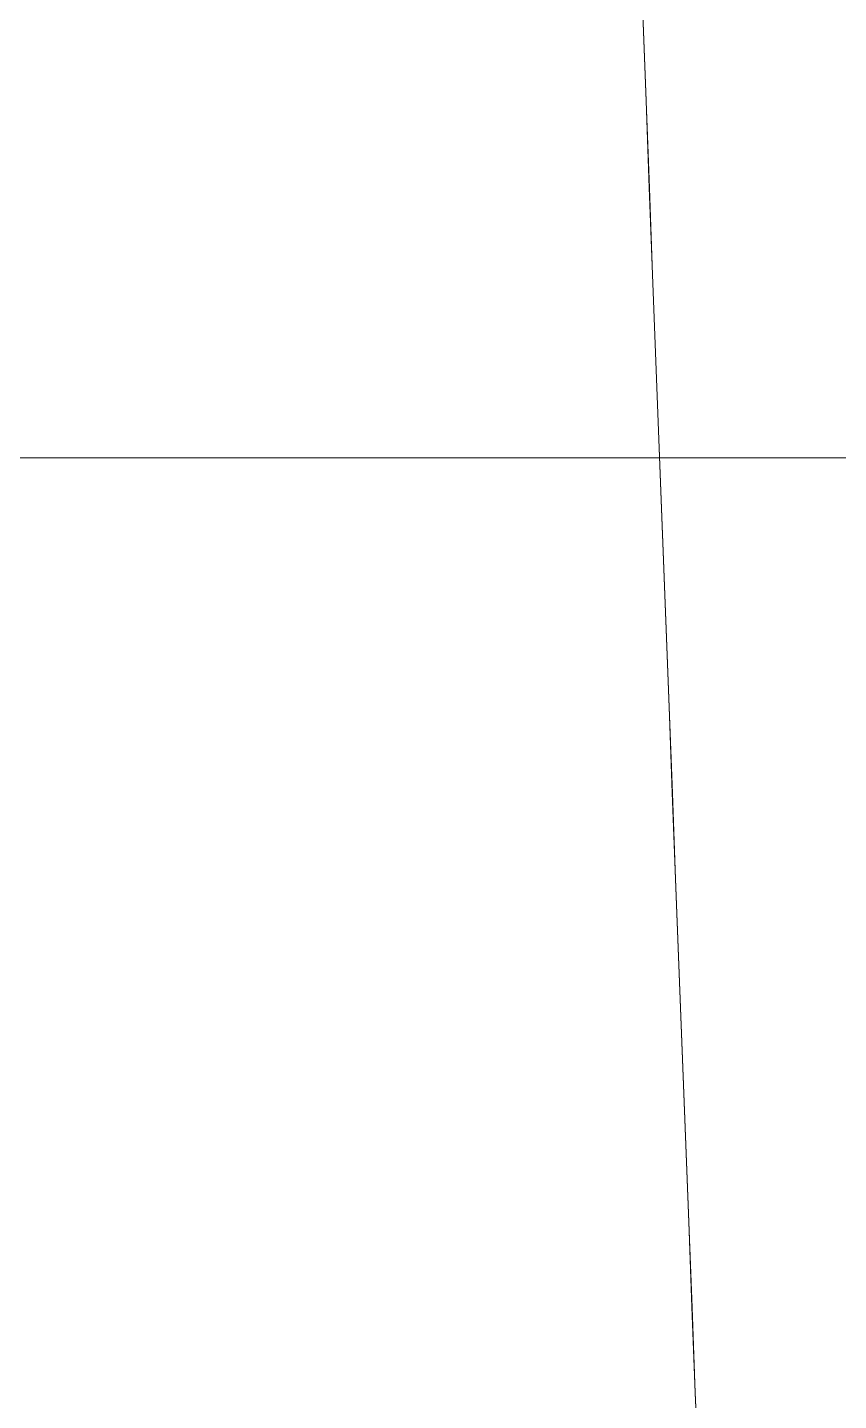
# Model space of a CAD drawing. Header units: millimetres. Extents: x 9384 to 10744, y 39991 to 40815.
# Drawn here: x 10068.306 to 10068.796, y 40167.438 to 40168.268 of the extents above; entities that cross this region are included whole.
import ezdxf

# ---------------------------------------------------------------- set-up
doc = ezdxf.new("R2010")
doc.units = ezdxf.units.MM
doc.linetypes.add('DASHED', pattern=[0])
doc.layers.add('PS', color=6, linetype='Continuous', lineweight=20)
doc.layers.add('PS_W', color=1, linetype='Continuous', lineweight=20)

msp = doc.modelspace()

# ---------------------------------------------------------------- linework, layer by layer
at = {"layer": 'PS', "color": 155, "linetype": 'DASHED', "lineweight": 5, "ltscale": 0.819311}
msp.add_open_spline([(10068.3253, 40184.59377), (10068.32786, 40181.43606), (10068.37164, 40178.53941), (10068.50023, 40173.19497), (10068.58504, 40170.74718), (10068.7548, 40166.22824), (10068.83975, 40164.15708), (10068.92077, 40161.75905), (10068.94319, 40161.05396), (10068.96522, 40160.25498), (10068.97369, 40159.91746), (10068.97776, 40159.74951), (10068.97908, 40159.69367), (10068.98175, 40159.5819), (10069.00442, 40158.6319), (10069.02698, 40157.68199), (10069.04814, 40156.78803)], degree=3, knots=[0, 0, 0, 0, 0.25, 0.25, 0.5, 0.5, 0.75, 0.75, 0.8125, 0.84375, 0.859375, 0.859375, 0.867188, 0.867188, 0.875, 1, 1, 1, 1], dxfattribs=at)
at = {"layer": 'PS', "color": 155, "linetype": 'Continuous', "lineweight": 5}
msp.add_open_spline([(10068.3253, 40184.59377), (10068.32786, 40181.43609), (10068.37163, 40178.53948), (10068.50021, 40173.1951), (10068.58502, 40170.74733), (10068.75477, 40166.22841), (10068.83971, 40164.15726), (10068.92072, 40161.75919), (10068.94314, 40161.05409), (10068.96517, 40160.25509), (10068.97365, 40159.91756), (10068.97771, 40159.7496), (10068.97904, 40159.69376), (10068.9817, 40159.582), (10069.00437, 40158.63197), (10069.02693, 40157.68203), (10069.04808, 40156.78803)], degree=3, knots=[0, 0, 0, 0, 0.25, 0.25, 0.5, 0.5, 0.75, 0.75, 0.8125, 0.84375, 0.859375, 0.859375, 0.867187, 0.867187, 0.875, 1, 1, 1, 1], dxfattribs=at)
at = {"layer": 'PS_W', "color": 1, "linetype": 'DASHED', "lineweight": 5, "ltscale": 0.819311}
msp.add_line((10031.26495, 40168.00803), (10069.26495, 40168.00803), dxfattribs=at)

doc.saveas('drawing.dxf')
